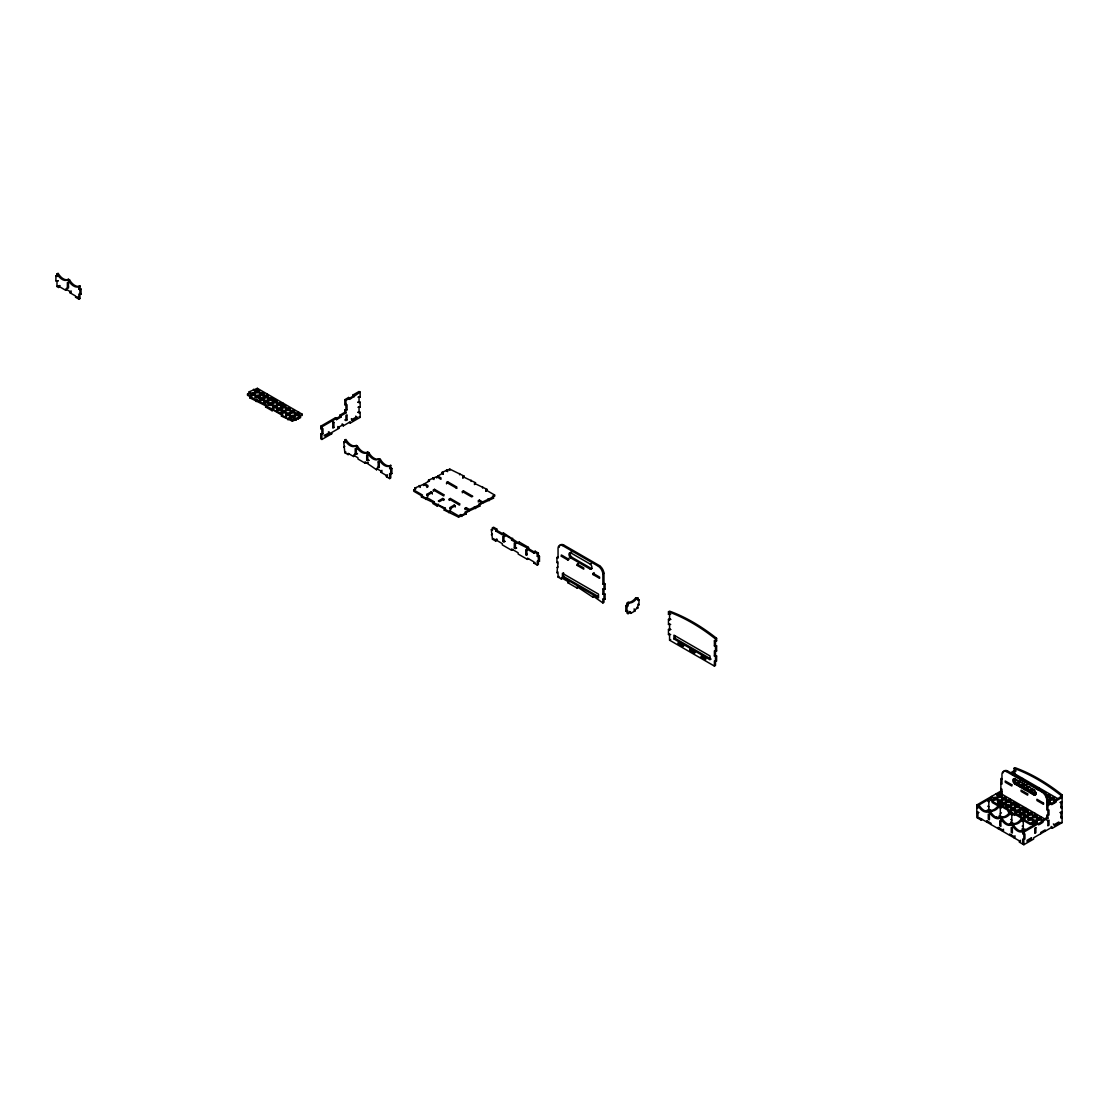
<?xml version="1.0" encoding="UTF-8"?>
<svg xmlns="http://www.w3.org/2000/svg" width="1118" height="1118" viewBox="0 0 1118 1118"><rect width="100%" height="100%" fill="white"/><g stroke="black" fill="none" stroke-linecap="round" stroke-linejoin="round"><path stroke-width="1.5" d="M56.99 273.91L58.08 273.267A10.272 5.925 60 0 0 68.477 279.262L69.568 279.905A10.272 5.925 60 0 0 79.951 285.901L79.951 288.416L78.861 289.059L78.861 286.529A10.272 5.925 60 0 1 68.477 280.534L67.387 279.905A10.272 5.925 60 0 1 56.99 273.91L56.99 276.425L58.08 275.797L55.9 275.797L55.9 280.842L58.08 280.842L55.9 280.842M67.387 279.905L68.477 279.262M56.99 281.484L56.99 286.529L58.08 285.901M58.639 287.48L59.729 285.579L58.639 287.48L56.99 286.529M68.477 280.534L69.568 279.905M68.477 283.064L67.387 282.421L67.387 287.48L68.477 286.851M58.639 286.208L65.738 290.317L66.828 288.416M65.738 290.317L65.738 289.059L70.113 291.574L71.203 290.946M78.861 286.529L79.951 285.901M70.113 291.574L70.113 292.846L71.203 292.203M79.951 289.688L81.041 289.059L81.041 294.104L78.861 294.104L78.861 299.149L79.951 298.52L79.951 289.688L78.861 289.059M70.113 292.846L75.577 296.004L75.577 297.262L76.681 296.633L79.951 298.52M250.264 393.69L249.16 391.803L257.364 388.323L302.195 414.205L302.195 415.477M281.429 416.106L282.519 414.205L281.429 416.106L292.357 421.151L300.56 417.685L300.56 416.413L292.357 419.893L289.073 417.992L287.983 418.621L273.225 410.11L272.121 410.739L265.567 406.952L266.657 405.051L247.525 395.269L247.525 394.011L250.264 392.432L249.16 391.803M249.719 397.798L250.809 395.898L249.719 397.798L282.519 414.205M265.567 406.952L266.657 406.323M302.195 414.205L299.456 415.784L300.56 416.413M345.937 410.418L345.937 412.947L341.018 415.784L341.018 417.042L339.914 416.413L339.914 415.155L344.833 412.318L344.833 409.789L347.027 409.789L347.027 404.744L344.833 404.744L344.833 399.685L348.662 397.477L349.752 399.378L360.15 392.111L360.15 397.169L357.956 397.169M354.127 396.848L353.036 394.947L359.046 391.482L360.15 392.111M344.833 399.685L345.937 400.314L353.036 396.219M344.833 404.744L345.937 404.101M344.833 409.789L347.027 409.789M360.15 402.214L357.956 402.214L360.15 402.214L360.15 407.259L357.956 407.259M343.198 424.63L342.108 423.988L343.198 425.888L343.198 424.63L338.824 427.146L338.824 428.418L331.725 432.512L331.725 433.77L321.872 439.458L320.782 438.829L320.782 433.77L322.976 433.77L322.976 428.725L320.782 428.725L320.782 426.196L335.54 417.685L336.644 419.571L335.54 417.685M320.782 426.196L321.872 426.838L339.914 416.413M320.782 428.725L321.872 428.096M336.644 419.571L341.018 417.042M332.815 423.051L333.905 422.408L333.905 427.467L332.815 428.096L332.815 421.779L333.905 422.408M320.782 433.77L322.976 433.77M345.937 420.522L347.027 419.893L347.027 414.834L345.937 415.477L345.937 420.522L344.833 419.893L347.027 419.893M360.15 412.318L357.956 412.318L360.15 412.318L360.15 417.363L350.311 423.051L349.207 422.408M324.066 435.671L329.531 432.512L329.531 433.77L325.156 436.299L325.156 435.042M343.198 425.888L350.311 421.779L350.311 423.051M352.491 420.522L356.866 417.992L356.866 416.734L351.401 419.893L352.491 420.522L351.401 418.621M344.833 440.087L345.937 439.458A10.272 5.925 60 0 0 356.321 445.453L357.411 446.082A10.272 5.925 60 0 0 367.794 452.077L368.898 452.72A10.272 5.925 60 0 0 379.281 458.715L380.372 459.344A10.272 5.925 60 0 0 390.755 465.34L390.755 467.869L389.665 468.498L389.665 465.968A10.272 5.925 60 0 1 379.281 459.973L378.191 459.344A10.272 5.925 60 0 1 367.794 453.349L366.704 452.72A10.272 5.925 60 0 1 356.321 446.711L355.231 446.082A10.272 5.925 60 0 1 344.833 440.087L344.833 442.616L343.743 441.987L344.833 452.72L348.117 454.607L349.207 453.978M343.743 441.987L344.833 441.358M343.743 447.032L344.833 446.403M355.231 446.082L356.321 445.453M344.833 452.72L345.937 452.077M356.321 446.711L357.411 446.082M355.231 453.656L357.411 453.656L355.231 453.656L355.231 448.611L357.411 448.611M353.581 456.507L354.685 454.607L353.581 456.507L348.117 453.349L348.117 454.607M366.704 452.72L367.794 452.077M367.794 453.349L368.898 452.72M366.704 455.236L368.898 455.236L366.704 455.236L366.704 460.295L368.898 460.295L366.704 460.295M353.581 455.236L357.956 457.765L357.956 459.023L365.069 463.131L366.159 462.503M367.249 463.131L368.353 462.503M378.191 459.344L379.281 458.715M379.281 459.973L380.372 459.344M378.191 461.874L379.281 461.231L379.281 467.548L378.191 466.919L378.191 461.874L379.281 462.503M378.191 466.919L379.281 466.29M376.542 469.756L377.646 467.869L376.542 469.756L365.069 461.874L365.069 463.131M376.542 468.498L380.917 471.027L382.007 470.385M389.665 465.968L390.755 465.34M380.917 471.027L380.917 472.285L382.007 471.656M390.755 469.127L391.859 468.498L391.859 473.543L389.665 473.543L389.665 478.602L390.755 477.959L390.755 469.127L389.665 468.498M380.917 472.285L386.381 475.443L387.485 474.815M386.381 475.443L386.381 476.701L387.485 476.072M414.82 489.335L414.82 488.063L423.568 484.276L427.942 486.805M428.487 481.439L428.487 480.181L436.677 476.701L441.051 479.231M442.155 472.285L443.245 474.172L442.155 472.285L449.799 469.127L464.012 476.072L462.922 477.959L464.012 476.072M433.952 502.904L433.952 501.633L426.838 497.538L425.748 498.167L413.716 491.221L413.716 489.964L415.91 488.692L414.82 488.063M424.658 484.905L424.658 483.647L429.578 480.81L428.487 480.181M437.781 477.33L437.781 476.072L443.245 472.914M439.961 478.602L441.051 477.959L437.781 476.072M413.716 489.964L422.464 495.008L421.374 496.909L422.464 496.266M433.407 489.964L434.497 489.335L443.79 494.687L443.79 495.959L433.407 489.964L433.407 491.221L434.497 489.335M447.619 481.746L446.529 483.647L447.619 481.746L456.913 487.113L455.823 487.755M432.303 492.479L426.838 495.637L426.838 494.38L431.213 491.85L432.303 493.751L431.213 491.85M421.374 496.909L445.425 508.271L444.335 510.157L445.425 508.271M442.7 495.33L443.79 494.687M433.952 501.633L432.862 503.533L437.236 506.063L438.326 505.42L448.709 511.415L449.799 510.786L458.548 515.845L460.742 514.573L461.832 515.216L468.386 511.415L468.386 510.157L465.116 512.058L466.206 513.945L458.548 517.103L444.335 510.157M474.409 484.597L475.499 482.696L462.922 476.701M442.7 498.474L438.326 501.004L439.416 501.633L443.79 499.117L443.79 500.375L442.7 498.474L443.79 499.117M475.499 482.696L474.409 483.325L486.973 489.335L485.883 491.221L486.973 489.335M449.254 499.117L450.344 498.474L459.638 503.841L459.638 505.112L449.254 499.117L449.254 500.375L450.344 498.474M462.377 491.543L463.467 490.9L472.76 496.266L471.67 496.909L462.377 491.543L462.377 492.8M454.174 505.112L449.799 507.628L450.903 509.529L449.799 508.9L455.264 505.741L455.264 506.999L454.174 505.112L455.264 505.741M458.548 504.484L459.638 503.841M465.116 508.271L466.206 507.628L469.49 509.529L481.509 503.841L481.509 502.583L478.784 504.162L479.874 506.063L469.49 510.786L465.116 508.271L465.116 509.529L466.206 507.628M478.238 501.954L479.329 500.053L482.599 501.954L494.631 496.266L494.631 495.008L485.883 489.964M494.631 495.008L492.451 496.266L493.541 498.167L482.599 503.212L478.238 500.696M492.451 527.836L493.541 527.207L496.825 529.094L495.721 530.994L495.721 529.722L492.451 527.836L492.451 530.365L491.347 529.722L492.451 539.197L495.721 541.098L496.825 539.197L495.721 541.098M491.347 529.722L492.451 529.094M495.721 529.722L496.825 529.094M491.347 534.781L492.451 534.152M492.451 539.197L493.541 538.569M517.927 542.537L503.379 532.881L502.289 534.781L495.721 530.994M505.015 536.361L502.834 536.361L502.834 541.405L505.015 541.405L502.834 541.405M496.825 530.365L511.583 538.876L512.673 538.247M511.583 538.876L511.583 540.148L512.673 539.519M516.502 542.985L514.308 542.985L514.308 548.03L516.502 548.03L514.308 548.03M518.137 542.663L519.227 542.034L528.521 547.401L528.521 548.672L527.43 549.301L527.43 548.03L511.583 540.148M494.631 539.197L502.289 543.614L502.289 544.885L511.583 550.238L512.673 549.609M527.43 548.03L528.521 547.401M526.885 550.238L525.795 549.609L525.795 554.668L526.885 554.039M535.089 551.188L533.999 553.089L535.089 551.188L538.373 553.089L538.373 555.604L539.463 556.247L539.463 561.292L537.269 561.292L537.269 565.079L538.373 564.45L538.373 556.876L537.269 556.247L537.269 553.717L538.373 553.089M511.583 550.238L511.583 548.98L518.137 552.767L518.137 554.039L527.43 559.391L528.521 558.762M537.269 556.247L538.373 555.604M538.373 556.876L539.463 556.247M562.424 545.514L563.514 544.885L599.597 565.708A6.96 4.011 60 0 1 603.972 573.282L603.972 583.386L602.881 584.015L602.881 573.911A6.96 4.011 60 0 0 598.507 566.337L562.424 545.514A6.96 4.011 60 0 0 558.05 548.03L558.05 558.134L556.96 557.505L556.96 562.55L558.05 563.179L556.96 572.654L558.05 573.282L558.05 577.07L561.334 578.97L562.424 578.341L562.424 573.282L598.507 594.119L598.507 597.906L562.424 577.07L563.514 576.441L598.088 596.411M527.43 559.391L527.43 558.134L533.999 561.921L533.999 563.179L535.089 562.55M556.96 557.505L558.05 556.876M561.334 556.247L567.888 560.034L568.978 559.391L561.334 554.975L561.334 556.247L562.424 555.604M591.394 568.545L590.304 569.188L570.627 557.826A3.228 1.859 60 0 1 568.978 554.346A3.228 1.859 60 0 1 570.627 552.767L571.717 552.138A3.228 1.859 60 0 0 570.082 553.717A3.228 1.859 60 0 0 571.717 557.183L591.394 568.545A3.228 1.859 60 0 0 591.841 568.601M556.96 562.55L558.05 561.921M568.978 558.134L567.888 560.034M570.627 557.826L571.717 557.183M556.96 567.609L558.05 566.98M556.96 572.654L558.05 572.025M577.181 565.401L583.75 569.188L583.75 567.916L577.181 564.129L577.181 565.401L578.272 563.5M558.05 577.07L559.14 576.441M570.627 552.767L590.304 564.129L591.394 563.5M561.334 578.97L561.334 577.699L567.888 581.486L568.978 580.857M567.888 581.486L567.888 582.757L568.978 582.129M598.507 566.337L599.597 565.708M593.043 574.554L599.597 578.341L599.597 577.07L593.043 573.282L593.043 574.554L594.133 572.654M577.181 588.124L578.272 586.223L577.181 588.124L567.888 582.757M602.881 573.911L603.972 573.282M602.881 584.015L605.062 584.015L605.062 589.06L602.881 589.06L602.881 594.119L605.062 594.119L605.062 599.164L602.881 599.164L602.881 602.951L603.972 602.322L603.972 594.748M602.881 589.06L605.062 589.06M593.043 597.278L594.133 595.377L593.043 597.278L577.181 586.852M602.881 594.119L605.062 594.119M602.881 599.164L605.062 599.164M637.861 597.906L636.771 598.535A10.244 5.911 -60 0 1 629.113 602.951L626.932 606.739L626.932 613.055L628.023 613.684L628.023 611.155L625.842 611.155L625.842 606.11L628.023 602.322A10.244 5.911 -60 0 0 635.681 597.906L637.861 597.906L637.861 600.436L638.965 599.793L638.965 604.852L637.861 605.481L637.861 608.01L635.136 609.589L634.046 608.947M625.842 611.155L626.932 610.526M628.023 613.684L630.762 612.105L630.762 613.377L629.672 611.476M630.762 613.377L635.136 610.847L635.136 609.589M670.674 614.313L668.48 614.313L668.48 611.798L669.57 611.155A180.236 104.058 60 0 1 716.596 638.308L716.596 640.824L714.402 640.824L714.402 645.883L716.596 645.883L716.596 650.928L714.402 650.928L714.402 655.986L716.596 655.986L716.596 661.031L714.402 661.031L714.402 666.076L715.492 665.448L715.492 662.08M668.48 614.313L669.57 613.684M668.48 619.372L670.674 619.372L668.48 619.372L668.48 624.417L670.674 624.417M668.48 624.417L669.57 623.788M668.48 629.462L670.674 629.462L668.48 629.462L668.48 634.521L670.674 634.521M668.48 634.521L669.57 633.892M669.57 635.15L669.57 640.195L670.674 639.566M673.944 638.937L710.028 659.774L710.028 655.986L673.944 635.15L673.944 638.937L675.034 638.308L711.118 659.131M678.319 642.724L679.409 642.095L678.319 643.982L678.319 642.724L683.783 645.883L682.693 646.511L678.319 643.982M683.783 644.625L682.693 646.511M689.806 649.348L690.896 648.719L689.806 650.62L689.806 649.348L695.27 652.507L694.18 653.136L689.806 650.62M668.48 611.798A180.236 104.058 60 0 1 715.492 638.937L716.596 638.308M695.27 651.249L694.18 653.136M714.402 640.824L716.596 640.824M714.402 645.883L716.596 645.883M701.279 657.244L705.654 659.774L705.654 658.502L701.279 655.986L701.279 657.244L702.37 655.344M714.402 655.986L716.596 655.986M1000.876 783.494L1001.966 784.123L1001.966 774.019A6.96 4.011 60 0 1 1006.34 771.504L1007.43 770.875L1043.513 791.698A6.96 4.011 60 0 1 1047.887 799.272L1047.887 818.208L1023.836 832.099L1022.732 831.471A10.272 5.925 60 0 1 1012.349 825.475L1011.259 824.846A10.272 5.925 60 0 1 1000.876 818.851L999.771 818.208A10.272 5.925 60 0 1 989.388 812.213L988.298 811.584A10.272 5.925 60 0 1 977.915 805.589L976.811 804.96L976.811 817.579L981.185 820.109L982.289 819.48M1015.088 774.872L1013.984 768.345L1015.088 767.717A180.236 104.058 60 0 1 1062.1 794.856L1062.1 822.638L1052.262 828.312L1051.172 826.426M1010.295 772.999L1015.088 770.232M1016.178 770.875L1012.894 772.762L1057.726 798.643M976.811 804.96L1000.876 791.069L1001.966 791.698L997.046 794.549L995.956 793.906M1014.543 783.816L1034.22 795.178A3.228 1.859 60 0 0 1035.855 793.598A3.228 1.859 60 0 0 1034.22 790.119L1014.543 778.757A3.228 1.859 60 0 0 1012.894 780.336A3.228 1.859 60 0 0 1014.543 783.816L1015.633 783.173L1035.31 794.549A3.228 1.859 60 0 0 1035.757 794.591M977.915 806.847L976.811 807.489L977.915 808.118L977.915 805.589L992.672 797.064L991.582 796.435L991.582 797.693M977.915 811.906L976.811 812.534L979.005 812.534M985.559 811.277L988.843 809.376L992.127 811.277M999.226 803.381L1001.966 801.802L1001.966 803.059M987.753 811.277L988.843 810.634L988.843 799.272L1033.675 825.154M988.298 811.584L990.478 810.326A10.244 5.911 -60 0 0 998.136 805.91L999.226 805.267M989.388 812.213L991.582 810.955A10.244 5.911 -60 0 0 999.226 806.539L1000.33 805.91L1000.33 816L997.591 817.579L996.501 816.951M1006.34 803.059L1005.25 803.702L1014.459 809.013M989.388 814.742L989.388 819.787L988.298 819.159L988.298 814.114L990.478 814.114M1000.33 808.426L1001.421 807.797M1000.33 813.485L1001.421 812.856M987.753 821.367L986.663 821.996L986.663 820.738L991.023 823.267L991.023 824.525M1034.22 795.178L1035.31 794.549M1006.34 771.504L1042.423 792.327L1043.513 791.698M999.771 818.208L1001.966 816.951A10.244 5.911 -60 0 0 1009.624 812.534L1010.714 811.906L1010.714 813.163A10.244 5.911 -60 0 1 1003.056 817.579L1000.876 818.851M1010.714 813.163L1011.804 812.534L1011.804 822.638L1009.065 824.218M1019.518 812.185A2.32 1.342 0 0 0 1016.108 811.375A2.32 1.342 0 0 0 1015.633 813.485L1014.543 815.371L1007.975 811.584L1009.065 809.698L999.771 804.331L998.681 806.218M1023.836 843.461L1022.732 844.09L1022.732 839.045L1024.927 839.045L1024.927 834L1022.732 834L1022.732 831.471L1037.504 822.946L1038.594 824.846L1042.968 822.317L1041.878 820.43L1046.797 817.579L1046.797 815.064L1048.977 815.064L1048.977 810.005L1046.797 810.005L1046.797 799.901L1047.887 799.272M999.226 828.005L998.136 828.634L998.136 827.362L1002.511 829.891L1003.601 829.263M1013.984 768.345A180.236 104.058 60 0 1 1061.01 795.485L1062.1 794.856M1011.259 824.846L1013.439 823.575A10.244 5.911 -60 0 0 1021.097 819.159L1022.187 818.53L1022.187 819.787A10.244 5.911 -60 0 1 1014.543 824.218L1012.349 825.475M1003.601 830.52L1002.511 831.149L1002.511 829.891M1022.187 819.787L1023.291 819.159L1023.291 829.263L1020.552 830.842M1059.92 802.431L1062.1 802.431L1061.01 801.802M1010.714 834.629L1009.624 835.258L1009.624 834L1013.984 836.516L1015.088 835.887M1024.927 828.941L1023.836 829.584L1022.187 828.634M1015.088 837.158L1013.984 837.787L1013.984 836.516M1047.887 820.738L1048.977 820.109L1048.977 825.154L1047.887 825.797L1047.887 820.738L1046.797 820.109M1059.92 812.534L1062.1 812.534L1061.01 811.906M977.915 813.163L977.915 818.208L979.005 817.579L1019.462 840.946L1020.552 840.303M1019.462 840.946L1019.462 842.203L1020.552 841.575M1054.442 824.525L1058.816 821.996L1058.816 823.267L1054.442 825.797L1053.352 823.896M1059.92 822.638L1062.1 822.638M1019.462 842.203L1023.836 844.733L1033.675 839.045L1033.675 837.787L1052.262 827.054L1052.262 828.312M1059.92 797.386L1061.01 798.014L1061.01 795.485M359.046 396.527L360.15 397.169M353.036 394.947L354.127 395.59M1061.01 806.847L1062.1 807.489L1061.01 808.118L1061.01 803.059M359.046 406.631L360.15 407.259M1001.966 779.078L1000.876 778.449L1000.876 791.069M1061.01 816.951L1062.1 817.579L1061.01 818.208L1061.01 813.163M359.046 416.734L360.15 417.363M1000.876 788.539L1001.966 789.182L1001.966 797.595M356.866 417.992L355.776 416.106M344.833 412.318L345.937 412.947M492.451 497.538L493.541 498.167M1046.797 817.579L1047.887 818.208M999.771 792.969L1044.603 818.851M1014.934 802.976L1017.59 804.513M1022.844 807.545L1025.472 809.055L1025.472 807.797M339.914 415.155L341.018 415.784M1022.411 813.611L1027.652 816.643M1030.307 818.166L1032.962 819.704M446.529 482.389L456.913 488.384M989.933 798.643L993.217 800.544L992.127 802.431L999.226 806.539M1015.633 813.485L1024.927 818.851L1023.836 820.738L1030.391 824.525L1031.481 822.638L1034.765 824.525M478.784 505.42L479.874 506.063M1021.097 819.159L1023.291 820.43M635.681 597.906L636.771 598.535M637.861 599.164L638.965 599.793M987.753 801.173L988.843 801.802M1010.714 814.421L1011.804 815.064M1022.187 821.059L1023.291 821.688M337.734 426.517L338.824 427.146M337.734 427.775L338.824 428.418M332.815 426.838L333.905 427.467M603.972 583.386L605.062 584.015M637.861 604.223L638.965 604.852M987.753 806.218L988.843 806.847M1010.714 819.48L1011.804 820.109M1022.187 826.104L1023.291 826.733M715.492 650.299L716.596 650.928M424.658 483.647L427.942 485.533L426.838 487.434M999.226 815.371L1003.056 817.579M1010.714 821.996L1014.543 824.218M628.023 602.322L629.113 602.951M636.771 607.367L637.861 608.01M272.512 398.329L275.168 399.867M280.436 402.913L283.064 404.423L283.064 403.165M626.932 602.951L628.023 603.58M79.951 288.416L81.041 289.059M329.531 432.512L328.44 431.883L329.531 433.77M330.621 433.141L331.725 433.77M390.755 467.869L391.859 468.498M55.9 275.797L56.99 276.425M528.521 548.672L537.269 553.717M626.932 605.481L628.023 606.11M634.046 610.218L635.136 610.847M465.116 513.316L466.206 513.945M527.43 549.301L533.999 553.089M625.842 606.11L626.932 606.739M79.951 293.475L81.041 294.104M390.755 472.914L391.859 473.543M426.838 494.38L427.942 496.266M67.387 287.48L68.477 288.109L68.477 281.792M538.373 560.663L539.463 561.292M247.525 394.011L250.809 395.898M525.795 554.668L526.885 555.297L526.885 548.98M75.577 297.262L78.861 299.149M386.381 476.701L389.665 478.602M593.043 596.006L602.881 602.951M669.57 640.195L714.402 666.076M533.999 563.179L537.269 565.079M1054.442 796.757L1054.442 798.014M1053.897 802.123L1053.897 803.381M1045.148 831.149L1045.148 829.891L1040.774 832.421L1040.774 833.679M1041.319 816.951L1041.319 818.208M1040.774 822.317L1040.774 823.575M1038.594 787.603L1038.594 788.861M1034.765 813.163L1034.765 814.421M1023.836 832.099L1023.836 844.733M1022.732 778.449L1022.732 779.707M1016.178 774.662L1016.178 775.92M1009.624 798.643L1009.624 799.915M997.046 794.549L997.046 795.806M981.185 818.851L981.185 820.109M715.492 638.937L715.492 645.254M715.492 646.511L715.492 655.344M715.492 656.615L715.492 661.66M675.034 635.779L675.034 638.308M669.57 614.942L669.57 620.001M669.57 625.046L669.57 630.105M603.972 584.644L603.972 593.49M563.514 572.654L563.514 576.441M519.227 542.034L519.227 543.306M515.412 542.356L515.412 548.672M503.925 535.732L503.925 542.034M503.379 532.881L503.379 534.152M489.167 499.425L489.167 500.696M488.077 498.796L488.077 500.053M482.599 486.805L482.599 488.063M482.599 501.954L482.599 503.212M479.329 500.053L479.329 501.325M475.499 507.32L475.499 508.578M474.409 506.692L474.409 507.949M471.125 480.181L471.125 481.439M469.49 509.529L469.49 510.786M463.467 490.9L463.467 492.172M461.832 515.216L461.832 516.474M460.742 514.573L460.742 515.845M459.638 473.543L459.638 474.815M458.548 515.845L458.548 517.103M449.799 469.127L449.799 470.385M449.799 510.786L449.799 512.058M448.709 511.415L448.709 512.687M447.619 470.385L447.619 471.656M446.529 469.756L446.529 471.027M438.326 504.162L438.326 505.42M437.236 504.791L437.236 506.063M436.677 476.701L436.677 477.959M433.952 478.28L433.952 479.538M432.862 477.652L432.862 478.909M426.838 497.538L426.838 498.796M425.748 498.167L425.748 499.425M423.568 484.276L423.568 485.533M420.284 486.176L420.284 487.434M419.194 485.533L419.194 486.805M367.794 454.607L367.794 460.923M359.046 397.798L359.046 402.843M359.046 407.888L359.046 412.947M356.321 449.24L356.321 454.299M348.662 397.477L348.662 398.735M345.937 400.314L345.937 409.16M321.872 426.838L321.872 433.141M321.872 434.413L321.872 439.458M298.911 412.318L298.911 413.576M298.366 417.685L298.366 418.943M296.186 418.943L296.186 420.2M295.096 418.314L295.096 419.571M292.357 419.893L292.357 421.151M289.073 417.992L289.073 419.264M287.983 418.621L287.983 419.893M273.225 408.839L273.225 410.11M272.121 409.467L272.121 410.739M267.202 394.011L267.202 395.269M257.364 388.323L257.364 389.595M257.364 399.685L257.364 400.957M256.274 400.314L256.274 401.586M254.638 389.902L254.638 391.16M253.534 389.274L253.534 390.531M272.624 403.193A2.32 1.342 0 0 1 274.86 401.502A2.32 1.342 0 0 1 277.096 403.193M281.247 406.044A2.32 1.342 0 0 1 280.87 406.323M276.915 405.373A2.32 1.342 0 0 1 279.234 404.031A2.32 1.342 0 0 1 281.554 405.373M282.449 409.048A2.32 1.342 0 0 1 282.197 406.826A2.32 1.342 0 0 1 285.845 407.553M285.747 410.767A2.32 1.342 0 0 1 287.382 409.132A2.32 1.342 0 0 1 290.219 410.068M290.037 412.947A2.32 1.342 0 0 1 292.357 411.606A2.32 1.342 0 0 1 294.677 412.947M294.411 415.477A2.32 1.342 0 0 1 297.612 414.233A2.32 1.342 0 0 1 298.366 416.413M295.096 416.413A2.32 1.342 0 0 1 294.495 415.812M263.876 397.449A2.32 1.342 0 0 1 267.272 396.638A2.32 1.342 0 0 1 267.761 398.749M264.477 398.749A2.32 1.342 0 0 1 264.1 398.469M255.128 393.089A2.32 1.342 0 0 1 257.364 391.412A2.32 1.342 0 0 1 259.614 393.089M263.387 396.219A2.32 1.342 0 0 1 262.898 396.429M260.578 396.429A2.32 1.342 0 0 1 260.103 396.219M259.418 395.269A2.32 1.342 0 0 1 261.738 393.927A2.32 1.342 0 0 1 264.058 395.269M268.851 401.264A2.32 1.342 0 0 1 268.851 399.378A2.32 1.342 0 0 1 272.121 399.378A2.32 1.342 0 0 1 272.121 401.264M251.829 396.429A2.32 1.342 0 0 1 250.991 395.94M250.67 395.269A2.32 1.342 0 0 1 252.989 393.927A2.32 1.342 0 0 1 255.309 395.269M272.848 408.559A2.32 1.342 0 0 1 273.98 406.659A2.32 1.342 0 0 1 277.096 407.553M276.998 410.767A2.32 1.342 0 0 1 279.542 409.09A2.32 1.342 0 0 1 281.247 411.089M281.289 412.947A2.32 1.342 0 0 1 283.609 411.606A2.32 1.342 0 0 1 285.928 412.947M290.219 415.812A2.32 1.342 0 0 1 289.618 416.413M286.348 416.413A2.32 1.342 0 0 1 287.088 414.233A2.32 1.342 0 0 1 290.303 415.477M294.593 418.342A2.32 1.342 0 0 1 294.369 418.663M290.345 418.663A2.32 1.342 0 0 1 290.121 418.342M290.121 417.643A2.32 1.342 0 0 1 292.357 416.651A2.32 1.342 0 0 1 294.593 417.643M260.103 401.264A2.32 1.342 0 0 1 261.137 399.028A2.32 1.342 0 0 1 263.988 400.663M263.876 403.193A2.32 1.342 0 0 1 266.112 401.502A2.32 1.342 0 0 1 268.348 403.193M255.128 397.449A2.32 1.342 0 0 1 258.524 396.638A2.32 1.342 0 0 1 259.013 398.749M268.166 405.373A2.32 1.342 0 0 1 270.486 404.031A2.32 1.342 0 0 1 272.806 405.373M559.14 547.401A6.96 4.011 60 0 1 563.514 544.885M590.304 564.129A3.228 1.859 60 0 1 591.939 567.609A3.228 1.859 60 0 1 590.304 569.188M979.005 804.96A10.272 5.925 60 0 0 989.388 810.955L990.478 811.584A10.272 5.925 60 0 0 1000.876 817.579L1001.966 818.208A10.272 5.925 60 0 0 1012.349 824.218L1013.439 824.846A10.272 5.925 60 0 0 1023.836 830.842M1015.633 783.173A3.228 1.859 60 0 1 1014.194 778.729M1042.423 792.327A6.96 4.011 60 0 1 1046.797 799.901M1003.153 772.817A6.96 4.011 60 0 1 1007.43 770.875M1006.284 807.825A2.32 1.342 0 0 1 1008.52 806.148A2.32 1.342 0 0 1 1010.77 807.825M1014.543 810.955A2.32 1.342 0 0 1 1014.054 811.165M1011.734 811.165A2.32 1.342 0 0 1 1011.259 810.955M1010.574 810.005A2.32 1.342 0 0 1 1012.894 808.663A2.32 1.342 0 0 1 1015.214 810.005M1002.147 805.631A2.32 1.342 0 0 1 1002.818 803.856A2.32 1.342 0 0 1 1005.92 804.094A2.32 1.342 0 0 1 1005.795 805.91M997.535 802.081A2.32 1.342 0 0 1 1001.183 801.368A2.32 1.342 0 0 1 1000.931 803.59M998.136 803.381A2.32 1.342 0 0 1 997.773 803.101M993.077 799.915A2.32 1.342 0 0 1 995.397 798.573A2.32 1.342 0 0 1 997.717 799.915M1028.029 813.205A2.32 1.342 0 0 1 1027.652 813.485M1024.857 813.694A2.32 1.342 0 0 1 1024.605 811.472A2.32 1.342 0 0 1 1028.253 812.185M1023.655 810.676A2.32 1.342 0 0 1 1022.802 811.165M1020.482 811.165A2.32 1.342 0 0 1 1020.007 810.955M1019.323 810.005A2.32 1.342 0 0 1 1021.642 808.663A2.32 1.342 0 0 1 1023.962 810.005M1028.378 815.735A2.32 1.342 0 0 1 1029.231 813.904A2.32 1.342 0 0 1 1032.403 814.393M1032.529 817.929A2.32 1.342 0 0 1 1034.765 816.238A2.32 1.342 0 0 1 1037.001 817.929M1036.819 820.109A2.32 1.342 0 0 1 1039.139 818.767A2.32 1.342 0 0 1 1041.459 820.109M1006.284 802.081A2.32 1.342 0 0 1 1008.52 801.089A2.32 1.342 0 0 1 1010.77 802.081M997.773 798.056A2.32 1.342 0 0 1 999.478 796.058A2.32 1.342 0 0 1 1002.021 797.735M1005.795 800.851A2.32 1.342 0 0 1 1005.306 801.061M1001.826 799.915A2.32 1.342 0 0 1 1004.146 798.573A2.32 1.342 0 0 1 1006.466 799.915M1015.032 807.825A2.32 1.342 0 0 1 1017.268 806.148A2.32 1.342 0 0 1 1019.518 807.825M1011.259 805.91A2.32 1.342 0 0 1 1011.259 804.01A2.32 1.342 0 0 1 1014.543 804.01A2.32 1.342 0 0 1 1014.543 805.91M1019.63 815.735A2.32 1.342 0 0 1 1021.642 813.722A2.32 1.342 0 0 1 1023.655 815.735M1023.781 817.929A2.32 1.342 0 0 1 1026.017 816.238A2.32 1.342 0 0 1 1028.253 817.929M1028.071 820.109A2.32 1.342 0 0 1 1030.391 818.767A2.32 1.342 0 0 1 1032.711 820.109M1037.001 822.974A2.32 1.342 0 0 1 1036.777 823.309M1032.753 823.309A2.32 1.342 0 0 1 1033.884 821.395A2.32 1.342 0 0 1 1037.001 822.289M1047.286 801.145A2.32 1.342 0 0 1 1049.9 801.76A2.32 1.342 0 0 1 1049.523 803.381M1015.032 784.417A2.32 1.342 0 0 1 1018.163 783.522A2.32 1.342 0 0 1 1019.281 785.423M1016.667 779.735A2.32 1.342 0 0 1 1015.032 778.785M1016.667 777.15A2.32 1.342 0 0 1 1019.518 778.785M1045.875 795.457A2.32 1.342 0 0 1 1048.866 794.912A2.32 1.342 0 0 1 1050.068 796.575A2.32 1.342 0 0 1 1047.286 797.413M1047.286 799.873A2.32 1.342 0 0 1 1050.207 801.173A2.32 1.342 0 0 1 1047.286 802.458M1053.897 800.851A2.32 1.342 0 0 1 1053.422 801.061M1049.942 799.901A2.32 1.342 0 0 1 1052.262 798.573A2.32 1.342 0 0 1 1054.581 799.901M1045.875 796.715A2.32 1.342 0 0 1 1048.768 796.142A2.32 1.342 0 0 1 1050.123 797.735M1037.979 789.909A2.32 1.342 0 0 1 1040.551 790.007A2.32 1.342 0 0 1 1041.375 791.418M1043.513 792.257A2.32 1.342 0 0 1 1045.526 794.269M1033.605 787.379A2.32 1.342 0 0 1 1036.176 787.477A2.32 1.342 0 0 1 1037.001 788.889M1034.765 789.881A2.32 1.342 0 0 1 1032.529 788.889M1030.391 784.682A2.32 1.342 0 0 1 1032.627 786.373M1030.391 787.365A2.32 1.342 0 0 1 1028.155 786.373M1026.017 782.153A2.32 1.342 0 0 1 1028.029 784.165M1026.617 784.794A2.32 1.342 0 0 1 1023.781 783.145M1022.243 782.265A2.32 1.342 0 0 1 1019.323 780.965M1020.482 779.805A2.32 1.342 0 0 1 1023.962 780.965M1012.293 774.62A2.32 1.342 0 0 1 1014.739 775.109A2.32 1.342 0 0 1 1014.906 776.591M1024.857 788.651A2.32 1.342 0 0 1 1028.336 789.811M1013.495 780.937A2.32 1.342 0 0 1 1015.144 781.887M1013.495 779.679A2.32 1.342 0 0 1 1015.2 780.797A2.32 1.342 0 0 1 1014.054 782.125M1019.406 786.373A2.32 1.342 0 0 1 1021.447 784.682A2.32 1.342 0 0 1 1023.962 786.136A2.32 1.342 0 0 1 1021.041 787.31M1015.256 784.165A2.32 1.342 0 0 1 1016.667 782.195A2.32 1.342 0 0 1 1019.588 783.494A2.32 1.342 0 0 1 1016.667 784.794M1023.781 788.889A2.32 1.342 0 0 1 1026.017 787.212A2.32 1.342 0 0 1 1028.253 788.889A2.32 1.342 0 0 1 1024.857 789.699M1019.63 786.611A2.32 1.342 0 0 1 1022.537 786.052A2.32 1.342 0 0 1 1023.878 787.631M1032.403 792.997A2.32 1.342 0 0 1 1032.026 793.277M1029.231 791.167A2.32 1.342 0 0 1 1032.627 791.991M1028.071 791.069A2.32 1.342 0 0 1 1030.391 789.727A2.32 1.342 0 0 1 1032.711 791.069A2.32 1.342 0 0 1 1030.391 792.41M1032.753 794.269A2.32 1.342 0 0 1 1033.13 792.648A2.32 1.342 0 0 1 1035.925 792.438M1032.753 794.185A2.32 1.342 0 0 1 1035.925 793.696M1050.613 802.752L1046.797 804.96L1047.887 805.589L1062.1 797.386L1061.01 796.757L1054.987 800.222L1056.091 802.123L1051.717 804.639L1050.613 802.752M1035.855 827.683L1034.765 828.312L1034.765 833.371L1035.855 832.728L1035.855 827.683M1031.481 837.787L1027.107 840.303L1027.107 841.575L1031.481 839.045L1031.481 837.787M1011.804 784.752L1005.25 780.965L1005.25 782.237L1011.804 786.024L1011.804 784.752M1027.652 793.906L1021.097 790.119L1021.097 791.39L1027.652 795.178L1027.652 793.906M1043.513 803.059L1036.959 799.272L1036.959 800.544L1043.513 804.331L1043.513 803.059M1000.876 821.367L999.771 820.738L999.771 825.797L1000.876 826.426L1000.876 821.367M1012.349 828.005L1011.259 827.362L1011.259 832.421L1012.349 833.05L1012.349 828.005M256.204 397.687A2.32 1.342 0 0 0 259.683 396.527A2.32 1.342 0 0 0 256.204 395.367A2.32 1.342 0 0 0 256.204 397.687M260.578 400.216A2.32 1.342 0 0 0 264.058 399.056A2.32 1.342 0 0 0 260.578 397.896A2.32 1.342 0 0 0 260.578 400.216M264.952 402.746A2.32 1.342 0 0 0 268.432 401.586A2.32 1.342 0 0 0 264.952 400.426A2.32 1.342 0 0 0 264.952 402.746M269.326 405.261A2.32 1.342 0 0 0 272.806 404.101A2.32 1.342 0 0 0 269.326 402.941A2.32 1.342 0 0 0 269.326 405.261M273.7 407.791A2.32 1.342 0 0 0 277.18 406.631A2.32 1.342 0 0 0 273.7 405.471A2.32 1.342 0 0 0 273.7 407.791M278.075 410.32A2.32 1.342 0 0 0 281.554 409.16A2.32 1.342 0 0 0 278.075 408A2.32 1.342 0 0 0 278.075 410.32M282.449 412.835A2.32 1.342 0 0 0 285.928 411.69A2.32 1.342 0 0 0 282.449 410.53A2.32 1.342 0 0 0 282.449 412.835M286.823 415.365A2.32 1.342 0 0 0 290.303 414.205A2.32 1.342 0 0 0 286.823 413.045A2.32 1.342 0 0 0 286.823 415.365M291.197 417.894A2.32 1.342 0 0 0 294.677 416.734A2.32 1.342 0 0 0 291.197 415.575A2.32 1.342 0 0 0 291.197 417.894M260.578 395.171A2.32 1.342 0 0 0 264.058 394.011A2.32 1.342 0 0 0 260.578 392.851A2.32 1.342 0 0 0 260.578 395.171M295.571 415.365A2.32 1.342 0 0 0 299.051 414.205A2.32 1.342 0 0 0 295.571 413.045A2.32 1.342 0 0 0 295.571 415.365M291.197 412.835A2.32 1.342 0 0 0 294.677 411.69A2.32 1.342 0 0 0 291.197 410.53A2.32 1.342 0 0 0 291.197 412.835M286.823 410.32A2.32 1.342 0 0 0 290.303 409.16A2.32 1.342 0 0 0 286.823 408A2.32 1.342 0 0 0 286.823 410.32M282.449 407.791A2.32 1.342 0 0 0 285.928 406.631A2.32 1.342 0 0 0 282.449 405.471A2.32 1.342 0 0 0 282.449 407.791M278.075 405.261A2.32 1.342 0 0 0 281.554 404.101A2.32 1.342 0 0 0 278.075 402.941A2.32 1.342 0 0 0 278.075 405.261M273.7 402.746A2.32 1.342 0 0 0 277.18 401.586A2.32 1.342 0 0 0 273.7 400.426A2.32 1.342 0 0 0 273.7 402.746M269.326 400.216A2.32 1.342 0 0 0 272.806 399.056A2.32 1.342 0 0 0 269.326 397.896A2.32 1.342 0 0 0 269.326 400.216M264.952 397.687A2.32 1.342 0 0 0 268.432 396.527A2.32 1.342 0 0 0 264.952 395.367A2.32 1.342 0 0 0 264.952 397.687M256.204 392.642A2.32 1.342 0 0 0 259.683 391.482A2.32 1.342 0 0 0 256.204 390.322A2.32 1.342 0 0 0 256.204 392.642M251.829 395.171A2.32 1.342 0 0 0 255.309 394.011A2.32 1.342 0 0 0 251.829 392.851A2.32 1.342 0 0 0 251.829 395.171M1029.231 814.952A2.32 1.342 0 0 0 1032.711 813.792A2.32 1.342 0 0 0 1029.231 812.632A2.32 1.342 0 0 0 1029.231 814.952M1033.605 817.482A2.32 1.342 0 0 0 1037.085 816.322A2.32 1.342 0 0 0 1033.605 815.162A2.32 1.342 0 0 0 1033.605 817.482M1024.857 812.437A2.32 1.342 0 0 0 1028.336 811.277A2.32 1.342 0 0 0 1024.857 810.117A2.32 1.342 0 0 0 1024.857 812.437M1020.482 809.907A2.32 1.342 0 0 0 1023.962 808.747A2.32 1.342 0 0 0 1020.482 807.587A2.32 1.342 0 0 0 1020.482 809.907M1015.633 807.168A2.32 1.342 0 0 0 1019.518 806.567A2.32 1.342 0 0 0 1016.667 804.932A2.32 1.342 0 0 0 1015.633 807.168M1011.734 804.862A2.32 1.342 0 0 0 1015.214 803.702A2.32 1.342 0 0 0 1011.734 802.542A2.32 1.342 0 0 0 1011.734 804.862M1007.36 802.333A2.32 1.342 0 0 0 1010.84 801.173A2.32 1.342 0 0 0 1007.36 800.013A2.32 1.342 0 0 0 1007.36 802.333M998.612 797.274A2.32 1.342 0 0 0 1002.091 796.114A2.32 1.342 0 0 0 998.612 794.954A2.32 1.342 0 0 0 998.612 797.274M994.237 799.803A2.32 1.342 0 0 0 997.717 798.643A2.32 1.342 0 0 0 994.237 797.483A2.32 1.342 0 0 0 994.237 799.803M998.612 802.333A2.32 1.342 0 0 0 1002.091 801.173A2.32 1.342 0 0 0 998.612 800.013A2.32 1.342 0 0 0 998.612 802.333M1002.986 804.862A2.32 1.342 0 0 0 1006.466 803.702A2.32 1.342 0 0 0 1002.986 802.542A2.32 1.342 0 0 0 1002.986 804.862M1006.885 807.168A2.32 1.342 0 0 0 1010.77 806.567A2.32 1.342 0 0 0 1007.919 804.932A2.32 1.342 0 0 0 1006.885 807.168M1011.734 809.907A2.32 1.342 0 0 0 1015.214 808.747A2.32 1.342 0 0 0 1011.734 807.587A2.32 1.342 0 0 0 1011.734 809.907M1020.482 814.952A2.32 1.342 0 0 0 1023.962 813.792A2.32 1.342 0 0 0 1020.482 812.632A2.32 1.342 0 0 0 1020.482 814.952M1016.108 812.437A2.32 1.342 0 0 0 1019.588 811.277A2.32 1.342 0 0 0 1016.108 810.117A2.32 1.342 0 0 0 1016.108 812.437M1024.857 817.482A2.32 1.342 0 0 0 1028.336 816.322A2.32 1.342 0 0 0 1024.857 815.162A2.32 1.342 0 0 0 1024.857 817.482M1029.231 820.011A2.32 1.342 0 0 0 1032.711 818.851A2.32 1.342 0 0 0 1029.231 817.691A2.32 1.342 0 0 0 1029.231 820.011M1033.605 822.527A2.32 1.342 0 0 0 1037.085 821.367A2.32 1.342 0 0 0 1033.605 820.207A2.32 1.342 0 0 0 1033.605 822.527M1002.986 799.803A2.32 1.342 0 0 0 1006.466 798.643A2.32 1.342 0 0 0 1002.986 797.483A2.32 1.342 0 0 0 1002.986 799.803M1037.979 820.011A2.32 1.342 0 0 0 1041.459 818.851A2.32 1.342 0 0 0 1037.979 817.691A2.32 1.342 0 0 0 1037.979 820.011M1051.102 799.803A2.32 1.342 0 0 0 1054.581 798.643A2.32 1.342 0 0 0 1051.102 797.483A2.32 1.342 0 0 0 1051.102 799.803"/></g></svg>
